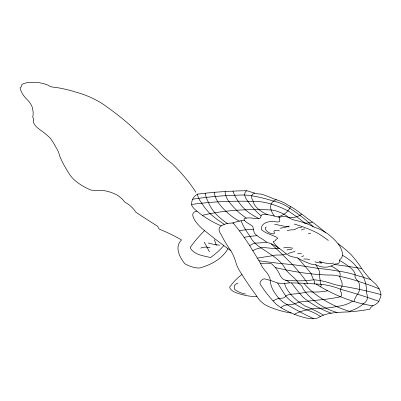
<?xml version="1.0" encoding="UTF-8"?>
<svg xmlns="http://www.w3.org/2000/svg" width="401" height="401" viewBox="0 0 401 401"><rect width="100%" height="100%" fill="white"/><g stroke="black" fill="none" stroke-linecap="round" stroke-linejoin="round"><path stroke-width="0.6" d="M197.472 194.435L197.482 193.979M257.387 258.144L271.372 255.893A32.381 13.784 25.1 0 1 278.294 255.021A30.772 13.103 25.1 0 0 286.279 253.878M233.096 222.906A282.344 120.215 25.1 0 1 251.407 248.445A1153.877 491.295 25.1 0 1 260.595 263.487A62.506 26.611 25.1 0 1 268.956 263.292A2.411 1.028 25.1 0 1 272.409 264.47A34.651 14.752 25.1 0 1 277.883 271.136A37.428 15.935 25.1 0 1 280.104 275.492A17.413 7.413 25.1 0 0 283.317 279.266A2.732 1.163 25.1 0 0 285.677 280.184A3.529 1.504 25.1 0 1 289.362 282.865A425.802 181.297 25.1 0 1 321.101 284.394A38.812 16.526 25.1 0 1 341.096 289.422A257.262 109.538 25.1 0 1 378.805 301.286M260.595 263.487A38.757 16.501 25.1 0 0 266.464 272.184A36.235 15.428 25.1 0 1 270.364 280.449A58.656 24.972 25.1 0 0 279.031 298.459A19.759 8.411 25.1 0 0 288.204 305.291A122.601 52.2 25.1 0 0 313.803 318.715M285.677 280.184A123.373 52.531 25.1 0 0 313.622 279.768A45.423 19.338 25.1 0 1 329.366 282.82A37.574 15.995 25.1 0 0 340.975 285.928A229.432 97.689 25.1 0 1 380.945 294.585M279.517 248.56A95.237 40.551 25.1 0 1 263.818 247.457A12.336 5.253 25.1 0 0 260.896 247.878A54.371 23.148 25.1 0 0 252.846 250.75M273.081 300.915A110.531 47.062 25.1 0 1 278.84 298.239A14.616 6.221 25.1 0 0 285.728 295.963A31.088 13.238 25.1 0 1 290.705 294.239A169.859 72.32 25.1 0 0 305.667 292.344M277.692 283.031A427.692 182.104 25.1 0 0 285.728 295.963A26.937 11.469 25.1 0 0 306.935 309.998A23.037 9.809 25.1 0 1 320.434 316.459M305.592 292.249A35.639 15.173 25.1 0 1 312.665 291.993A76.205 32.446 25.1 0 0 327.622 290.715M280.941 307.647A29.849 12.712 25.1 0 1 287.306 304.795A35.674 15.188 25.1 0 0 294.745 303.808A219.297 93.373 25.1 0 0 299.111 302.048L323.236 299.527A243.317 103.598 25.1 0 0 340.519 296.72A14.682 6.251 25.1 0 0 341.121 292.334A11.995 5.108 25.1 0 1 340.334 289.121A34.085 14.511 25.1 0 0 341.597 281.352A63.734 27.138 25.1 0 1 339.692 276.339A19.699 8.386 25.1 0 0 339.271 271.332A20.371 8.672 25.1 0 0 331.081 266.023M294.394 314.304A128.536 54.726 25.1 0 1 306.675 309.898A91.032 38.762 25.1 0 1 319.853 308.214A95.383 40.611 25.1 0 0 336.434 306.494A79.037 33.654 25.1 0 0 352.559 301.101M363.201 303.913A115.247 49.067 25.1 0 1 349.311 311.326M323.462 315.161A59.483 25.328 25.1 0 0 304.469 305.732A33.143 14.11 25.1 0 0 298.81 301.863A44.371 18.892 25.1 0 1 284.56 283.317M291.522 282.895A157.984 67.268 25.1 0 0 303.356 297.482A44.581 18.982 25.1 0 0 331.111 313.181M337.166 312.494A28.551 12.155 25.1 0 1 313.707 300.244A43.95 18.712 25.1 0 1 302.925 288.474A9.819 4.18 25.1 0 0 298.143 283.066M350.669 311.727A49.112 20.912 25.1 0 1 303.963 283.301M320.394 286.7A8.1 3.449 25.1 0 0 320.995 284.384A20.737 8.832 25.1 0 1 320.279 280.62A64.802 27.589 25.1 0 1 319.767 274.615A36.571 15.569 25.1 0 0 315.702 264.73A12.12 5.158 25.1 0 0 311.532 264.229A33.308 14.18 25.1 0 1 296.86 257.517A15.338 6.531 25.1 0 1 290.103 256.099A14.797 6.301 25.1 0 1 285.537 253.362A35.368 15.058 25.1 0 0 278.184 247.643A16.105 6.857 25.1 0 0 268.87 242.941A4.947 2.105 25.1 0 1 266.194 241.938A24.05 10.241 25.1 0 0 262.46 239.131A16.812 7.158 25.1 0 1 254.309 233.101L252.725 226.329A19.664 8.371 25.1 0 0 248.374 223.477A6.491 2.762 25.1 0 1 244.124 218.63A23.103 9.835 25.1 0 1 254.445 218.425A10.632 4.526 25.1 0 0 260.59 217.718A24.321 10.356 25.1 0 1 262.028 214.665A17.423 7.418 25.1 0 1 267.487 214.675A55.353 23.569 25.1 0 1 278.068 217.001A5.84 2.486 25.1 0 0 280.966 216.851A8.346 3.554 25.1 0 1 286.535 216.761A14.867 6.331 25.1 0 1 291.357 219.006A8.621 3.669 25.1 0 0 294.64 220.149A39.123 16.657 25.1 0 1 305.246 223.227A21.554 9.178 25.1 0 1 313.236 226.715A12.787 5.444 25.1 0 0 317.512 228.249A30.291 12.897 25.1 0 1 325.632 232.57A10.12 4.311 25.1 0 1 329.858 235.532A49.478 21.068 25.1 0 1 338.008 243.713A73.203 31.168 25.1 0 1 350.895 254.379A129.012 54.932 25.1 0 1 361.386 268.028A109.694 46.706 25.1 0 0 369.647 278.444A40.421 17.213 25.1 0 0 375.396 283.733A35.468 15.103 25.1 0 1 379.958 298.524A46.942 19.985 25.1 0 1 373.431 305.487A32.982 14.04 25.1 0 0 369.797 309.211A272.53 116.039 25.1 0 1 346.94 311.993A177.733 75.674 25.1 0 0 331.938 313.046A87.513 37.263 25.1 0 0 319.191 317.111A22.245 9.469 25.1 0 1 306.299 317.983A36.747 15.644 25.1 0 1 285.447 310.123A21.408 9.118 25.1 0 1 276.259 304.274A127.413 54.25 25.1 0 1 259.953 283.632A25.709 10.947 25.1 0 1 264.169 278.79A40.055 17.053 25.1 0 1 277.477 283.011A47.789 20.346 25.1 0 0 289.362 282.865M315.702 264.73A17.819 7.589 25.1 0 0 321.066 266.735A19.739 8.406 25.1 0 0 327.522 267.041A53.243 22.672 25.1 0 0 334.048 264.6A4.722 2.01 25.1 0 1 336.068 263.958A9.599 4.085 25.1 0 0 339.256 260.946A12.747 5.429 25.1 0 1 340.695 258.931A38.857 16.546 25.1 0 0 342.584 254.419A57.443 24.456 25.1 0 0 340.499 247.502A27.333 11.639 25.1 0 0 338.008 243.713M353.998 301.547A111.663 47.544 25.1 0 1 357.547 294.219A57.132 24.326 25.1 0 0 358.439 281.392A12.075 5.143 25.1 0 1 355.176 274.875A15.428 6.571 25.1 0 0 348.755 266.5A34.987 14.897 25.1 0 0 339.391 260.344M379.125 288.835A112.034 47.704 25.1 0 0 358.439 281.392A74.912 31.895 25.1 0 0 339.873 276.389A18.847 8.025 25.1 0 0 331.101 275.086A203.422 86.611 25.1 0 1 320.494 274.665A186.049 79.218 25.1 0 1 275.292 267.532M363.1 303.973A43.93 18.702 25.1 0 0 367.562 297.427A295.672 125.889 25.1 0 0 366.188 290.89A71.854 30.591 25.1 0 0 365.652 283.753A67.188 28.606 25.1 0 0 357.226 267.788A29.168 12.421 25.1 0 0 342.484 255.302M372.94 305.747A68 28.952 25.1 0 1 316.013 284.003M314.554 283.903A15.449 6.576 25.1 0 0 313.622 279.768A57.975 24.687 25.1 0 1 311.341 273.863A288.981 123.042 25.1 0 0 297.818 258.074M307.627 283.482A157.122 66.902 25.1 0 0 292.464 264.615A605.234 257.698 25.1 0 0 271.161 243.803M298.429 283.076A21.724 9.248 25.1 0 0 293.372 277.241A64.361 27.403 25.1 0 1 285.778 269.848A33.674 14.336 25.1 0 0 272.474 255.587A296.499 126.245 25.1 0 0 260.896 247.878A26.2 11.158 25.1 0 1 250.149 236.384A110.646 47.107 25.1 0 1 241.051 220.791M202.36 215.347A323.396 137.693 25.1 0 1 271.106 209.959A16.591 7.063 25.1 0 1 289.096 217.753M191.668 204.455A440.423 187.523 25.1 0 1 253.362 201.377A40.812 17.378 25.1 0 1 287.908 210.811A91.248 38.852 25.1 0 1 304.815 223.046M267.487 214.675A17.704 7.539 25.1 0 1 253.362 201.377A19.273 8.205 25.1 0 1 254.57 193.071M192.635 199.247A478.558 203.763 25.1 0 1 244.715 194.976A74.766 31.834 25.1 0 1 273.492 201.147A19.459 8.286 25.1 0 1 289.773 208.179A94.195 40.105 25.1 0 1 313.236 226.715M334.138 264.465A646.788 275.387 25.1 0 1 361.712 268.505M370.499 279.327A14.742 6.276 25.1 0 1 363.622 277.307A54.762 23.318 25.1 0 1 354.664 274.705A48.421 20.616 25.1 0 0 339.271 271.332A140.485 59.814 25.1 0 0 318.103 268.444A349.832 148.951 25.1 0 0 291.798 264.535A398.634 169.728 25.1 0 1 258.946 260.73M249.748 245.773A38.782 16.511 25.1 0 1 254.861 243.131A129.588 55.178 25.1 0 0 266.62 242.154M244.104 237.312A213.994 91.112 25.1 0 1 257.061 235.648M239.437 230.926A61.659 26.255 25.1 0 1 253.477 229.633M232.806 223.026A79.167 33.709 25.1 0 1 244.535 220.344M224.319 224.359A69.478 29.584 25.1 0 1 209.999 213.643A70.155 29.869 25.1 0 1 201.688 203.106A38.521 16.401 25.1 0 1 197.508 194.144A561.35 239.011 25.1 0 1 245.607 190.726A7.674 3.268 25.1 0 1 250.6 191.873A29.895 12.732 25.1 0 0 257.848 193.828A8.997 3.83 25.1 0 0 260.856 193.999A43.268 18.421 25.1 0 1 272.971 198.535A142.114 60.511 25.1 0 0 280.84 201.292A17.218 7.333 25.1 0 1 287.467 204.796A40.371 17.188 25.1 0 1 300.575 213.312A71.543 30.461 25.1 0 1 307.216 218.314A158.325 67.413 25.1 0 1 325.632 232.57M197.508 194.144A55.549 23.649 25.1 0 0 191.743 205.387A16.246 6.917 25.1 0 0 196.976 211.142A44.962 19.143 25.1 0 0 221.282 225.893M227.452 223.507A42.331 18.025 25.1 0 1 214.851 212.796A60.31 25.679 25.1 0 1 208.304 202.109A88.837 37.824 25.1 0 1 205.137 193.237M239.317 221.126A31.263 13.313 25.1 0 1 226.41 211.673A48.516 20.657 25.1 0 1 214.43 191.979M246.329 218.084A40.446 17.223 25.1 0 1 236.57 210.234A81.102 34.531 25.1 0 1 228.866 201.543A43.819 18.657 25.1 0 1 225.156 191.543M258.961 218.545A29.774 12.677 25.1 0 1 245.502 209.918A53.744 22.882 25.1 0 1 237.843 200.786A78.676 33.499 25.1 0 1 232.921 191.127M261.096 215.893A71.518 30.451 25.1 0 1 247.678 200.981A22.892 9.749 25.1 0 1 246.615 190.781M274.329 216.039A37.178 15.829 25.1 0 1 276.114 199.668M290.57 206.515A81.603 34.747 25.1 0 1 278.023 216.991M301.627 214.059A40.661 17.313 25.1 0 1 288.91 217.753M312.379 222.069A28.085 11.96 25.1 0 1 304.74 223.041M245.638 294.078A12.175 5.183 25.1 0 1 234.75 289.552A19.223 8.185 25.1 0 1 237.978 283.121M256.931 296.469A35.313 15.037 25.1 0 1 236.234 292.74A6.627 2.822 25.1 0 1 230.71 289.306A6.627 2.822 25.1 0 1 230.455 286.124A243.312 103.598 25.1 0 1 241.948 274.52M200.766 248.134A17.95 7.644 25.1 0 1 210.104 247.587M204.204 242.164A225.943 96.2 25.1 0 1 209.407 251.908M219.633 245.126A37.333 15.895 25.1 0 1 208.244 243.006M214.254 239.658A56.496 24.055 25.1 0 1 216.229 245.648M223.803 245.592A344.609 146.731 25.1 0 1 210.65 257.482A60.17 25.619 25.1 0 1 201.578 255.407A9.479 4.035 25.1 0 1 190.269 247.362A672.292 286.249 25.1 0 1 204.56 230.595A36.777 15.659 25.1 0 1 193.147 216.806A16.797 7.153 25.1 0 1 196.976 211.142M291.231 312.965A42.962 18.296 25.1 0 1 272.835 308.194A15.855 6.752 25.1 0 1 263.948 304.028A24.13 10.276 25.1 0 1 256.625 295.883A398.815 169.808 25.1 0 1 241.412 273.652A72.115 30.707 25.1 0 1 235.823 262.154A113.904 48.496 25.1 0 0 230.916 250.815A325.371 138.535 25.1 0 1 204.56 230.595M333.692 263.021A21.012 8.947 25.1 0 1 319.522 261.567A15.208 6.476 25.1 0 1 321.642 262.996A14.346 6.11 25.1 0 1 314.87 261.773M303.712 259.021A27.679 11.784 25.1 0 1 309.747 259.457M303.747 255.612A14.496 6.17 25.1 0 1 301.677 256.735M297.567 253.577A29.373 12.506 25.1 0 1 301.567 253.713M287.878 253.638A101.533 43.233 25.1 0 1 294.991 251.527M286.895 250.129A7.268 3.093 25.1 0 1 291.763 249.813M283.622 247.848A27.664 11.779 25.1 0 1 292.956 248.199M279.452 230.886A9.87 4.2 25.1 0 0 275.176 230.395A6.857 2.917 25.1 0 0 273.893 231.923A3.459 1.474 25.1 0 1 273.287 233.868A5.273 2.246 25.1 0 1 268.199 232.214A7.373 3.138 25.1 0 1 266.364 226.881M274.61 224.766A5.484 2.336 25.1 0 1 276.585 224.6A67.884 28.902 25.1 0 0 289.221 226.941M289.316 225.989A66.07 28.13 25.1 0 1 280.033 228.189M287.196 230.705A23.519 10.015 25.1 0 1 292.946 229.843A8.005 3.408 25.1 0 0 295.497 229.061A37.203 15.839 25.1 0 1 301.973 227.096M301.357 230.174A14.15 6.025 25.1 0 1 304.775 228.941M308.319 233.658A6.797 2.892 25.1 0 1 310.83 233.257M294.249 224.059A60.115 25.594 25.1 0 1 316.855 232.75A49.403 21.032 25.1 0 1 328.334 240.485M278.184 247.643A35.609 15.163 25.1 0 1 273.482 242.174A1.378 0.586 25.1 0 1 273.662 241.402A9.353 3.985 25.1 0 0 275.838 239.572A13.398 5.704 25.1 0 1 277.537 238.71A2.586 1.103 25.1 0 0 276.459 237.101A141.974 60.451 25.1 0 0 267.657 233.487A10.085 4.291 25.1 0 1 261.367 229.477A32.06 13.649 25.1 0 1 269.251 221.718A40.446 17.218 25.1 0 1 277.567 221.964A5.138 2.185 25.1 0 0 279.778 220.455A23.86 10.16 25.1 0 1 279.347 217.147M230.916 250.815A178.054 75.809 25.1 0 1 221.151 234.54A20.205 8.601 25.1 0 1 221.573 225.738A40.661 17.313 25.1 0 1 233.192 223.021M227.943 248.65A167.508 71.323 25.1 0 1 199.613 268.008A15.544 6.622 25.1 0 1 184.836 263.733A57.288 24.391 25.1 0 1 181.573 239.973A69.162 29.448 25.1 0 0 159.317 229.182A12.291 5.233 25.1 0 1 157.829 226.38A330.539 140.736 25.1 0 1 135.578 212.014A21.163 9.012 25.1 0 0 124.576 201.898A18.972 8.08 25.1 0 0 117.127 195.056A20.737 8.827 25.1 0 0 99.919 190.335A53.017 22.576 25.1 0 1 91.102 190.104A27.158 11.564 25.1 0 1 69.985 174.991A202.079 86.04 25.1 0 1 59.548 155.733A52.25 22.245 25.1 0 0 55.513 146.656A91.934 39.143 25.1 0 0 50.661 138.616A46.461 19.784 25.1 0 0 39.233 129.187A15.398 6.556 25.1 0 1 33.348 120.912A12.371 5.268 25.1 0 0 32.676 117.072A64.255 27.358 25.1 0 0 32.722 109.598A30.556 13.012 25.1 0 0 25.413 97.869A43.378 18.471 25.1 0 1 20.05 87.929A18.732 7.975 25.1 0 0 21.809 84.531A39.017 16.611 25.1 0 1 32.641 82.32A24.511 10.436 25.1 0 1 47.584 84.957A6.521 2.777 25.1 0 0 54.777 87.278A75.854 32.296 25.1 0 1 77.238 92.531A41.087 17.494 25.1 0 1 103.288 104.3A182.56 77.729 25.1 0 1 126.927 122.445A161.548 68.782 25.1 0 1 141.784 136.46A111.182 47.338 25.1 0 1 158.034 150.686A50.611 21.549 25.1 0 0 171.954 163.478A166.55 70.912 25.1 0 1 195.929 192.315"/></g></svg>
